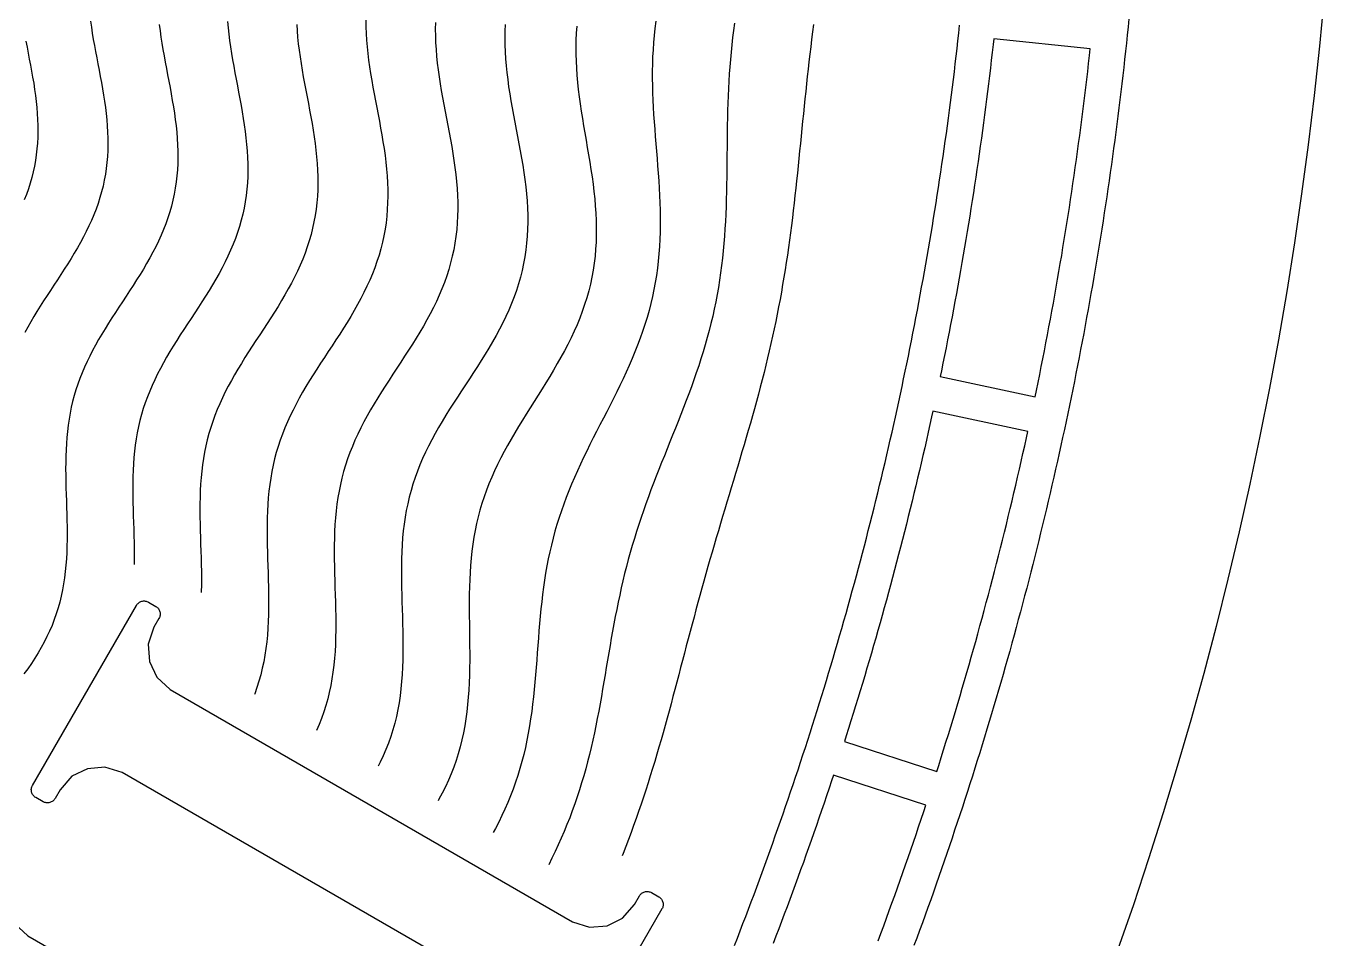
# Model space of a CAD drawing. Header units: millimetres. Extents: x -17.8 to 17.8, y -17.8 to 17.8.
# Drawn here: x 11.85 to 17.8, y -5.86 to -1.73 of the extents above; entities that cross this region are included whole.
import ezdxf

# ---------------------------------------------------------------- set-up
doc = ezdxf.new("R2010")
doc.units = ezdxf.units.MM
for name, color, linetype in [('ALTIN', 2, 'Continuous'), ('DOKU', 8, 'Continuous'), ('KESIM', 1, 'Continuous')]:
    doc.layers.add(name, color=color, linetype=linetype)

msp = doc.modelspace()

# ---------------------------------------------------------------- linework, layer by layer
at = {"layer": 'ALTIN'}
for points in [[(15.0577, -5.8935), (15.0706, -5.8606), (15.0833, -5.8277), (15.096, -5.7948), (15.1086, -5.7619), (15.1211, -5.7289), (15.1336, -5.6959), (15.146, -5.6629), (15.1583, -5.6298), (15.1706, -5.5967), (15.1827, -5.5636), (15.1948, -5.5305), (15.2069, -5.4973), (15.2188, -5.4641), (15.2307, -5.4309), (15.2425, -5.3977), (15.2543, -5.3644), (15.2659, -5.3311), (15.2775, -5.2978), (15.289, -5.2644), (15.3005, -5.2311), (15.3119, -5.1977), (15.3232, -5.1643), (15.3344, -5.1308), (15.3456, -5.0973), (15.3566, -5.0639), (15.3676, -5.0303), (15.3786, -4.9968), (15.3894, -4.9632), (15.4002, -4.9297), (15.411, -4.896), (15.4216, -4.8624), (15.4322, -4.8288), (15.4427, -4.7951), (15.4531, -4.7614), (15.4634, -4.7277), (15.4737, -4.6939), (15.4839, -4.6601), (15.4941, -4.6263), (15.5041, -4.5925), (15.5141, -4.5587), (15.524, -4.5248), (15.5338, -4.491), (15.5436, -4.4571), (15.5533, -4.4231), (15.5629, -4.3892), (15.5724, -4.3552), (15.5819, -4.3212), (15.5913, -4.2872), (15.6006, -4.2532), (15.6099, -4.2192), (15.619, -4.1851), (15.6281, -4.151), (15.6371, -4.1169), (15.6461, -4.0828), (15.6549, -4.0486), (15.6637, -4.0145), (15.6725, -3.9803), (15.6811, -3.9461), (15.6897, -3.9119), (15.6982, -3.8776), (15.7066, -3.8434), (15.7149, -3.8091), (15.7232, -3.7748), (15.7314, -3.7405), (15.7395, -3.7062), (15.7476, -3.6718), (15.7556, -3.6375), (15.7635, -3.6031), (15.7713, -3.5687), (15.779, -3.5343), (15.7867, -3.4998), (15.7943, -3.4654), (15.8018, -3.4309), (15.8093, -3.3964), (15.8166, -3.3619), (15.8239, -3.3274), (15.8312, -3.2929), (15.8383, -3.2583), (15.8454, -3.2238), (15.8524, -3.1892), (15.8593, -3.1546), (15.8661, -3.12), (15.8729, -3.0854), (15.8796, -3.0507), (15.8862, -3.0161), (15.8928, -2.9814), (15.8992, -2.9467), (15.9056, -2.9121), (15.9119, -2.8773), (15.9182, -2.8426), (15.9243, -2.8079), (15.9304, -2.7731), (15.9364, -2.7384), (15.9424, -2.7036), (15.9482, -2.6688), (15.954, -2.634), (15.9597, -2.5992), (15.9654, -2.5644), (15.9709, -2.5295), (15.9764, -2.4947), (15.9818, -2.4598), (15.9871, -2.425), (15.9924, -2.3901), (15.9976, -2.3552), (16.0027, -2.3203), (16.0077, -2.2854), (16.0126, -2.2504), (16.0175, -2.2155), (16.0223, -2.1805), (16.027, -2.1456), (16.0317, -2.1106), (16.0362, -2.0756), (16.0407, -2.0406), (16.0451, -2.0056), (16.0495, -1.9706), (16.0537, -1.9356), (16.0579, -1.9006), (16.062, -1.8655), (16.0661, -1.8305), (16.07, -1.7954), (16.0739, -1.7604), (16.0777, -1.7253)], [(16.8448, -1.6962), (16.8411, -1.7329), (16.8373, -1.7697), (16.8334, -1.8064), (16.8294, -1.8431), (16.8253, -1.8798), (16.8212, -1.9165), (16.817, -1.9532), (16.8126, -1.9899), (16.8083, -2.0266), (16.8038, -2.0632), (16.7993, -2.0999), (16.7946, -2.1365), (16.7899, -2.1732), (16.7852, -2.2098), (16.7803, -2.2464), (16.7754, -2.283), (16.7703, -2.3196), (16.7652, -2.3562), (16.7601, -2.3928), (16.7548, -2.4293), (16.7495, -2.4659), (16.744, -2.5024), (16.7385, -2.5389), (16.733, -2.5754), (16.7273, -2.6119), (16.7216, -2.6484), (16.7157, -2.6849), (16.7098, -2.7214), (16.7039, -2.7578), (16.6978, -2.7943), (16.6917, -2.8307), (16.6855, -2.8671), (16.6792, -2.9035), (16.6728, -2.9399), (16.6663, -2.9762), (16.6598, -3.0126), (16.6532, -3.0489), (16.6465, -3.0852), (16.6397, -3.1216), (16.6329, -3.1579), (16.626, -3.1941), (16.6189, -3.2304), (16.6119, -3.2666), (16.6047, -3.3029), (16.5974, -3.3391), (16.5901, -3.3753), (16.5827, -3.4115), (16.5752, -3.4477), (16.5677, -3.4838), (16.56, -3.5199), (16.5523, -3.5561), (16.5445, -3.5922), (16.5366, -3.6283), (16.5287, -3.6643), (16.5207, -3.7004), (16.5125, -3.7364), (16.5044, -3.7724), (16.4961, -3.8084), (16.4877, -3.8444), (16.4793, -3.8804), (16.4708, -3.9163), (16.4622, -3.9522), (16.4536, -3.9881), (16.4448, -4.024), (16.436, -4.0599), (16.4271, -4.0957), (16.4181, -4.1316), (16.4091, -4.1674), (16.3999, -4.2032), (16.3907, -4.2389), (16.3815, -4.2747), (16.3721, -4.3104), (16.3626, -4.3461), (16.3531, -4.3818), (16.3435, -4.4175), (16.3338, -4.4531), (16.3241, -4.4887), (16.3143, -4.5243), (16.3044, -4.5599), (16.2944, -4.5955), (16.2843, -4.631), (16.2742, -4.6665), (16.2639, -4.702), (16.2536, -4.7375), (16.2433, -4.773), (16.2328, -4.8084), (16.2223, -4.8438), (16.2117, -4.8792), (16.201, -4.9145), (16.1902, -4.9499), (16.1794, -4.9852), (16.1685, -5.0204), (16.1575, -5.0557), (16.1464, -5.0909), (16.1353, -5.1262), (16.1241, -5.1614), (16.1128, -5.1965), (16.1014, -5.2317), (16.0899, -5.2668), (16.0784, -5.3019), (16.0668, -5.3369), (16.0551, -5.372), (16.0434, -5.407), (16.0315, -5.442), (16.0196, -5.4769), (16.0076, -5.5119), (15.9956, -5.5468), (15.9834, -5.5817), (15.9712, -5.6165), (15.9589, -5.6514), (15.9466, -5.6862), (15.9341, -5.7209), (15.9216, -5.7557), (15.909, -5.7904), (15.8963, -5.8251), (15.8836, -5.8598), (15.8708, -5.8944)], [(14.1052, -6.1629), (12.2826, -5.1106), (12.2046, -5.0861), (12.1256, -5.0929), (12.0549, -5.1267), (12.0016, -5.1881), (11.9788, -5.2276), (11.9767, -5.2309), (11.9742, -5.234), (11.9715, -5.2368), (11.9685, -5.2393), (11.9653, -5.2416), (11.9618, -5.2435), (11.9582, -5.245), (11.9545, -5.2462), (11.9507, -5.2471), (11.9468, -5.2475), (11.9428, -5.2476), (11.9389, -5.2473), (11.9351, -5.2466), (11.9313, -5.2455), (11.9276, -5.244), (11.9242, -5.2423), (11.8911, -5.2232), (11.8878, -5.2211), (11.8847, -5.2186), (11.8819, -5.2159), (11.8794, -5.2129), (11.8771, -5.2097), (11.8752, -5.2062), (11.8737, -5.2026), (11.8725, -5.1989), (11.8717, -5.1951), (11.8712, -5.1912), (11.8711, -5.1872), (11.8715, -5.1833), (11.8722, -5.1795), (11.8732, -5.1757), (11.8747, -5.172), (11.8765, -5.1685), (12.3473, -4.353), (12.3494, -4.3497), (12.3519, -4.3467), (12.3546, -4.3439), (12.3576, -4.3413), (12.3608, -4.3391), (12.3643, -4.3372), (12.3679, -4.3356), (12.3716, -4.3344), (12.3754, -4.3336), (12.3793, -4.3331), (12.3833, -4.3331), (12.3872, -4.3334), (12.391, -4.3341), (12.3948, -4.3352), (12.3985, -4.3366), (12.4019, -4.3384), (12.435, -4.3575), (12.4383, -4.3596), (12.4413, -4.362), (12.4442, -4.3648), (12.4467, -4.3678), (12.4489, -4.371), (12.4509, -4.3744), (12.4524, -4.378), (12.4536, -4.3818), (12.4544, -4.3856), (12.4549, -4.3895), (12.455, -4.3934), (12.4546, -4.3973), (12.4539, -4.4012), (12.4529, -4.405), (12.4514, -4.4086), (12.4496, -4.4121), (12.4268, -4.4516), (12.4001, -4.5287), (12.4061, -4.6071), (12.4398, -4.6785), (12.5001, -4.7337), (14.3228, -5.786), (14.401, -5.8107), (14.4799, -5.8045), (14.5504, -5.7703), (14.6037, -5.7085), (14.6266, -5.669), (14.6287, -5.6657), (14.6311, -5.6626), (14.6339, -5.6598), (14.6368, -5.6572), (14.6401, -5.655), (14.6435, -5.6531), (14.6471, -5.6515), (14.6508, -5.6503), (14.6547, -5.6495), (14.6586, -5.6491), (14.6625, -5.649), (14.6664, -5.6493), (14.6703, -5.65), (14.6741, -5.6511), (14.6777, -5.6525), (14.6812, -5.6543), (14.7142, -5.6734), (14.7175, -5.6755), (14.7206, -5.678), (14.7234, -5.6807), (14.726, -5.6837), (14.7282, -5.6869), (14.7301, -5.6904), (14.7317, -5.694), (14.7329, -5.6977), (14.7337, -5.7015), (14.7341, -5.7054), (14.7342, -5.7094), (14.7339, -5.7133), (14.7332, -5.7171), (14.7321, -5.7209), (14.7307, -5.7246), (14.7289, -5.728), (14.258, -6.5435)], [(15.708, -5.873), (15.7208, -5.8387), (15.7335, -5.8044), (15.7461, -5.77), (15.7586, -5.7357), (15.7711, -5.7013), (15.7835, -5.6669), (15.7958, -5.6324), (15.8081, -5.5979), (15.8203, -5.5634), (15.8324, -5.5289), (15.8444, -5.4944), (15.8563, -5.4598), (15.8682, -5.4252), (15.88, -5.3905), (15.8917, -5.3559), (15.9034, -5.3212), (15.915, -5.2865), (15.9243, -5.2582), (15.5058, -5.1223), (15.4974, -5.1478), (15.4861, -5.1816), (15.4748, -5.2154), (15.4634, -5.2491), (15.4519, -5.2828), (15.4403, -5.3165), (15.4287, -5.3502), (15.417, -5.3838), (15.4052, -5.4175), (15.3933, -5.4511), (15.3814, -5.4846), (15.3694, -5.5182), (15.3573, -5.5517), (15.3452, -5.5852), (15.333, -5.6187), (15.3207, -5.6521), (15.3083, -5.6855), (15.2959, -5.7189), (15.2833, -5.7522), (15.2708, -5.7856), (15.2581, -5.8189), (15.2454, -5.8521), (15.2326, -5.8854)], [(11.7955, -5.7945), (11.8558, -5.8497), (13.6785, -6.902)]]:
    msp.add_lwpolyline(points, dxfattribs=at)
for points in [[(16.4825, -3.0921), (16.4892, -3.0561), (16.4958, -3.0201), (16.5024, -2.9841), (16.5088, -2.9481), (16.5152, -2.9121), (16.5215, -2.876), (16.5278, -2.84), (16.5339, -2.8039), (16.54, -2.7678), (16.546, -2.7318), (16.5519, -2.6957), (16.5578, -2.6595), (16.5635, -2.6234), (16.5692, -2.5873), (16.5748, -2.5511), (16.5803, -2.5149), (16.5858, -2.4788), (16.5912, -2.4426), (16.5965, -2.4064), (16.6017, -2.3702), (16.6068, -2.3339), (16.6118, -2.2977), (16.6168, -2.2615), (16.6217, -2.2252), (16.6265, -2.1889), (16.6313, -2.1526), (16.6359, -2.1164), (16.6405, -2.0801), (16.645, -2.0437), (16.6494, -2.0074), (16.6538, -1.9711), (16.658, -1.9348), (16.6622, -1.8984), (16.6663, -1.8621), (16.6696, -1.8325), (16.232, -1.7865), (16.229, -1.8132), (16.225, -1.8486), (16.221, -1.884), (16.2168, -1.9194), (16.2126, -1.9548), (16.2083, -1.9901), (16.2039, -2.0255), (16.1994, -2.0608), (16.1949, -2.0962), (16.1903, -2.1315), (16.1856, -2.1668), (16.1808, -2.2021), (16.176, -2.2374), (16.1711, -2.2727), (16.1661, -2.308), (16.161, -2.3432), (16.1559, -2.3785), (16.1506, -2.4137), (16.1453, -2.449), (16.1399, -2.4842), (16.1345, -2.5194), (16.129, -2.5546), (16.1233, -2.5898), (16.1177, -2.6249), (16.1119, -2.6601), (16.106, -2.6952), (16.1001, -2.7304), (16.0941, -2.7655), (16.0881, -2.8006), (16.0819, -2.8357), (16.0757, -2.8708), (16.0694, -2.9058), (16.063, -2.9409), (16.0566, -2.9759), (16.05, -3.0109), (16.0434, -3.0459), (16.0367, -3.0809), (16.03, -3.1159), (16.0231, -3.1509), (16.0162, -3.1858), (16.0092, -3.2208), (16.0022, -3.2557), (15.995, -3.2906), (15.9896, -3.3169), (16.42, -3.4084), (16.426, -3.3792), (16.4333, -3.3434), (16.4406, -3.3075), (16.4478, -3.2717), (16.4549, -3.2358), (16.4619, -3.1999), (16.4688, -3.1639), (16.4757, -3.128)], [(16.069, -4.798), (16.0794, -4.7629), (16.0898, -4.7278), (16.1, -4.6927), (16.1102, -4.6576), (16.1204, -4.6224), (16.1304, -4.5873), (16.1404, -4.5521), (16.1503, -4.5168), (16.1601, -4.4816), (16.1698, -4.4463), (16.1795, -4.411), (16.1891, -4.3757), (16.1986, -4.3404), (16.208, -4.305), (16.2174, -4.2697), (16.2266, -4.2343), (16.2358, -4.1989), (16.245, -4.1634), (16.254, -4.128), (16.263, -4.0925), (16.2719, -4.057), (16.2807, -4.0215), (16.2894, -3.986), (16.2981, -3.9504), (16.3066, -3.9149), (16.3151, -3.8793), (16.3236, -3.8437), (16.3319, -3.8081), (16.3402, -3.7724), (16.3484, -3.7368), (16.3565, -3.7011), (16.3645, -3.6654), (16.3725, -3.6297), (16.3804, -3.594), (16.3867, -3.5649), (15.9563, -3.4734), (15.9506, -3.4997), (15.9429, -3.5345), (15.9352, -3.5692), (15.9273, -3.604), (15.9194, -3.6387), (15.9115, -3.6735), (15.9034, -3.7082), (15.8953, -3.7428), (15.8871, -3.7775), (15.8788, -3.8122), (15.8704, -3.8468), (15.862, -3.8814), (15.8535, -3.916), (15.8449, -3.9506), (15.8363, -3.9851), (15.8275, -4.0197), (15.8187, -4.0542), (15.8099, -4.0887), (15.8009, -4.1232), (15.7919, -4.1576), (15.7828, -4.1921), (15.7736, -4.2265), (15.7643, -4.2609), (15.755, -4.2953), (15.7456, -4.3297), (15.7361, -4.364), (15.7265, -4.3983), (15.7169, -4.4326), (15.7072, -4.4669), (15.6974, -4.5012), (15.6875, -4.5354), (15.6776, -4.5696), (15.6676, -4.6038), (15.6575, -4.638), (15.6474, -4.6721), (15.6371, -4.7062), (15.6268, -4.7403), (15.6165, -4.7744), (15.606, -4.8085), (15.5955, -4.8425), (15.5849, -4.8765), (15.5742, -4.9105), (15.5634, -4.9445), (15.5553, -4.9701), (15.9738, -5.1061), (15.9828, -5.0777), (15.9938, -5.0428), (16.0048, -5.0079), (16.0157, -4.973), (16.0265, -4.938), (16.0372, -4.9031), (16.0479, -4.8681), (16.0585, -4.8331)]]:
    msp.add_lwpolyline(points, close=True, dxfattribs=at)
at = {"layer": 'DOKU'}
for points in [[(12.451, -1.7222), (12.4544, -1.7504), (12.4584, -1.7786), (12.4628, -1.807), (12.4675, -1.8355), (12.4725, -1.864), (12.4778, -1.8927), (12.4832, -1.9214), (12.4887, -1.9501), (12.4943, -1.9789), (12.4997, -2.0077), (12.505, -2.0366), (12.5101, -2.0654), (12.5149, -2.0943), (12.5194, -2.1231), (12.5234, -2.1519), (12.5269, -2.1807), (12.5299, -2.2094), (12.5322, -2.238), (12.5339, -2.2665), (12.5349, -2.2949), (12.5351, -2.3232), (12.5345, -2.3514), (12.5331, -2.3795), (12.5308, -2.4074), (12.5276, -2.4351), (12.5236, -2.4627), (12.5186, -2.4901), (12.5127, -2.5173), (12.5059, -2.5444), (12.4982, -2.5712), (12.4897, -2.5979), (12.4803, -2.6243), (12.47, -2.6506), (12.459, -2.6767), (12.4472, -2.7026), (12.4347, -2.7283), (12.4216, -2.7538), (12.4079, -2.7792), (12.3936, -2.8044), (12.3789, -2.8295), (12.3637, -2.8544), (12.3482, -2.8792), (12.3325, -2.9039), (12.3165, -2.9285), (12.3005, -2.9531), (12.2844, -2.9776), (12.2683, -3.002), (12.2523, -3.0265), (12.2365, -3.0509), (12.2209, -3.0753), (12.2056, -3.0998), (12.1907, -3.1244), (12.1762, -3.149), (12.1622, -3.1737), (12.1488, -3.1985), (12.1359, -3.2235), (12.1237, -3.2485), (12.1122, -3.2738), (12.1013, -3.2992), (12.0912, -3.3248), (12.0819, -3.3506), (12.0733, -3.3766), (12.0655, -3.4028), (12.0584, -3.4293), (12.0522, -3.4559), (12.0467, -3.4828), (12.0419, -3.5099), (12.0379, -3.5372), (12.0345, -3.5648), (12.0318, -3.5926), (12.0298, -3.6205), (12.0283, -3.6487), (12.0273, -3.6771), (12.0268, -3.7057), (12.0266, -3.7344), (12.0269, -3.7632), (12.0274, -3.7922), (12.0281, -3.8213), (12.029, -3.8505), (12.0299, -3.8798), (12.0309, -3.9091), (12.0317, -3.9384), (12.0325, -3.9677), (12.033, -3.997), (12.0332, -4.0263), (12.0331, -4.0554), (12.0326, -4.0845), (12.0316, -4.1135), (12.03, -4.1423), (12.0279, -4.1709), (12.0251, -4.1993), (12.0216, -4.2276), (12.0174, -4.2556), (12.0124, -4.2833), (12.0066, -4.3108), (11.9999, -4.338), (11.9925, -4.3649), (11.9841, -4.3915), (11.9749, -4.4178), (11.9649, -4.4438), (11.9539, -4.4694), (11.9421, -4.4947), (11.9295, -4.5197), (11.9161, -4.5443), (11.9018, -4.5687), (11.8869, -4.5927), (11.8712, -4.6165), (11.8548, -4.6399), (11.8379, -4.6631)], [(12.1394, -1.7061), (12.1432, -1.7336), (12.1475, -1.7613), (12.1521, -1.7891), (12.157, -1.8169), (12.1622, -1.8448), (12.1675, -1.8727), (12.1728, -1.9008), (12.1782, -1.9288), (12.1835, -1.9569), (12.1887, -1.9851), (12.1936, -2.0132), (12.1983, -2.0413), (12.2027, -2.0694), (12.2066, -2.0975), (12.21, -2.1255), (12.2129, -2.1535), (12.2152, -2.1814), (12.2169, -2.2092), (12.2178, -2.2369), (12.218, -2.2645), (12.2175, -2.292), (12.2161, -2.3193), (12.2138, -2.3465), (12.2107, -2.3735), (12.2068, -2.4004), (12.2019, -2.4271), (12.1962, -2.4536), (12.1896, -2.48), (12.1821, -2.5062), (12.1737, -2.5321), (12.1645, -2.5579), (12.1546, -2.5835), (12.1438, -2.609), (12.1323, -2.6342), (12.1202, -2.6592), (12.1074, -2.6841), (12.094, -2.7089), (12.0801, -2.7334), (12.0657, -2.7579), (12.051, -2.7822), (12.0359, -2.8064), (12.0205, -2.8305), (12.005, -2.8545), (11.9893, -2.8784), (11.9736, -2.9023), (11.9579, -2.9261), (11.9423, -2.9499), (11.9269, -2.9737), (11.9117, -2.9975), (11.8968, -3.0214), (11.8823, -3.0453), (11.8682, -3.0693), (11.8546, -3.0934), (11.8415, -3.1176)], [(12.7605, -1.7083), (12.7629, -1.737), (12.7659, -1.7657), (12.7695, -1.7946), (12.7735, -1.8236), (12.778, -1.8527), (12.7829, -1.8819), (12.7881, -1.9112), (12.7935, -1.9405), (12.799, -1.97), (12.8047, -1.9994), (12.8103, -2.029), (12.8159, -2.0585), (12.8213, -2.0881), (12.8266, -2.1177), (12.8315, -2.1473), (12.8361, -2.1768), (12.8402, -2.2063), (12.8438, -2.2358), (12.8468, -2.2652), (12.8493, -2.2946), (12.851, -2.3238), (12.852, -2.353), (12.8522, -2.382), (12.8516, -2.4109), (12.8501, -2.4397), (12.8478, -2.4683), (12.8445, -2.4967), (12.8404, -2.525), (12.8353, -2.5531), (12.8292, -2.581), (12.8223, -2.6087), (12.8144, -2.6362), (12.8056, -2.6636), (12.796, -2.6907), (12.7855, -2.7176), (12.7741, -2.7444), (12.7621, -2.7709), (12.7493, -2.7973), (12.7358, -2.8235), (12.7217, -2.8495), (12.7071, -2.8753), (12.692, -2.901), (12.6765, -2.9266), (12.6606, -2.952), (12.6445, -2.9774), (12.6281, -3.0026), (12.6116, -3.0278), (12.5951, -3.0529), (12.5786, -3.078), (12.5622, -3.103), (12.546, -3.1281), (12.53, -3.1531), (12.5144, -3.1782), (12.4991, -3.2034), (12.4842, -3.2286), (12.4699, -3.254), (12.4561, -3.2794), (12.4429, -3.305), (12.4304, -3.3307), (12.4186, -3.3566), (12.4075, -3.3827), (12.3971, -3.4089), (12.3875, -3.4354), (12.3787, -3.462), (12.3707, -3.4889), (12.3635, -3.516), (12.3571, -3.5433), (12.3514, -3.5709), (12.3465, -3.5987), (12.3424, -3.6267), (12.339, -3.655), (12.3362, -3.6834), (12.3341, -3.7121), (12.3325, -3.741), (12.3315, -3.7701), (12.331, -3.7994), (12.3309, -3.8288), (12.3311, -3.8584), (12.3316, -3.8881), (12.3324, -3.918), (12.3333, -3.9479), (12.3342, -3.9779), (12.3352, -4.008), (12.3361, -4.038), (12.3368, -4.0681), (12.3374, -4.0981), (12.3376, -4.1281), (12.3375, -4.158), (12.3373, -4.1673)], [(13.0736, -1.7212), (13.0754, -1.7504), (13.0778, -1.7798), (13.0809, -1.8093), (13.0845, -1.8389), (13.0887, -1.8686), (13.0933, -1.8984), (13.0983, -1.9283), (13.1036, -1.9583), (13.1091, -1.9884), (13.1148, -2.0186), (13.1206, -2.0488), (13.1264, -2.079), (13.1321, -2.1093), (13.1377, -2.1396), (13.143, -2.1699), (13.1481, -2.2002), (13.1528, -2.2305), (13.157, -2.2608), (13.1607, -2.291), (13.1638, -2.3211), (13.1663, -2.3512), (13.1681, -2.3812), (13.1691, -2.411), (13.1693, -2.4408), (13.1687, -2.4704), (13.1672, -2.4999), (13.1648, -2.5292), (13.1615, -2.5583), (13.1572, -2.5873), (13.1519, -2.6161), (13.1458, -2.6447), (13.1386, -2.6731), (13.1306, -2.7013), (13.1216, -2.7293), (13.1117, -2.7571), (13.1009, -2.7847), (13.0893, -2.8121), (13.0769, -2.8393), (13.0638, -2.8663), (13.05, -2.8931), (13.0356, -2.9198), (13.0206, -2.9463), (13.0051, -2.9726), (12.9892, -2.9988), (12.973, -3.0249), (12.9564, -3.0508), (12.9397, -3.0767), (12.9228, -3.1025), (12.9059, -3.1282), (12.889, -3.1539), (12.8722, -3.1796), (12.8555, -3.2052), (12.8392, -3.2309), (12.8231, -3.2567), (12.8075, -3.2824), (12.7922, -3.3083), (12.7776, -3.3343), (12.7634, -3.3603), (12.7499, -3.3865), (12.7371, -3.4129), (12.725, -3.4394), (12.7136, -3.4661), (12.703, -3.493), (12.6931, -3.5201), (12.6841, -3.5474), (12.6759, -3.575), (12.6685, -3.6027), (12.6619, -3.6308), (12.6562, -3.659), (12.6512, -3.6875), (12.6469, -3.7162), (12.6434, -3.7451), (12.6406, -3.7743), (12.6384, -3.8037), (12.6368, -3.8333), (12.6358, -3.8631), (12.6352, -3.8931), (12.6351, -3.9233), (12.6353, -3.9536), (12.6359, -3.9841), (12.6366, -4.0146), (12.6376, -4.0453), (12.6385, -4.0761), (12.6395, -4.1068), (12.6405, -4.1376), (12.6412, -4.1685), (12.6418, -4.1992), (12.642, -4.23), (12.6419, -4.2606), (12.6413, -4.2912), (12.6412, -4.2948)], [(13.387, -1.703), (13.3873, -1.7328), (13.3884, -1.7626), (13.3902, -1.7926), (13.3927, -1.8227), (13.3959, -1.8529), (13.3996, -1.8832), (13.4038, -1.9136), (13.4085, -1.9441), (13.4136, -1.9748), (13.4191, -2.0055), (13.4247, -2.0363), (13.4306, -2.0672), (13.4365, -2.0981), (13.4424, -2.1291), (13.4483, -2.1601), (13.454, -2.1911), (13.4595, -2.2222), (13.4647, -2.2532), (13.4695, -2.2842), (13.4738, -2.3152), (13.4776, -2.3462), (13.4808, -2.377), (13.4833, -2.4078), (13.4851, -2.4385), (13.4862, -2.4691), (13.4864, -2.4996), (13.4858, -2.5299), (13.4842, -2.5601), (13.4818, -2.5901), (13.4784, -2.6199), (13.474, -2.6496), (13.4686, -2.6791), (13.4623, -2.7084), (13.455, -2.7374), (13.4467, -2.7663), (13.4375, -2.795), (13.4274, -2.8235), (13.4164, -2.8517), (13.4045, -2.8798), (13.3918, -2.9076), (13.3784, -2.9353), (13.3643, -2.9628), (13.3495, -2.9901), (13.3341, -3.0172), (13.3183, -3.0442), (13.302, -3.071), (13.2853, -3.0977), (13.2684, -3.1243), (13.2512, -3.1508), (13.234, -3.1772), (13.2166, -3.2035), (13.1993, -3.2298), (13.1821, -3.2561), (13.1651, -3.2824), (13.1483, -3.3087), (13.1319, -3.3351), (13.1158, -3.3615), (13.1003, -3.388), (13.0852, -3.4145), (13.0708, -3.4412), (13.0569, -3.4681), (13.0438, -3.4951), (13.0314, -3.5222), (13.0197, -3.5496), (13.0088, -3.5771), (12.9988, -3.6049), (12.9895, -3.6329), (12.9811, -3.6611), (12.9736, -3.6895), (12.9668, -3.7182), (12.9609, -3.7471), (12.9558, -3.7763), (12.9514, -3.8057), (12.9478, -3.8353), (12.9449, -3.8652), (12.9427, -3.8953), (12.9411, -3.9256), (12.94, -3.9562), (12.9395, -3.9869), (12.9393, -4.0178), (12.9396, -4.0488), (12.9401, -4.08), (12.9409, -4.1113), (12.9418, -4.1427), (12.9429, -4.1742), (12.9439, -4.2057), (12.9448, -4.2373), (12.9456, -4.2688), (12.9462, -4.3003), (12.9464, -4.3318), (12.9463, -4.3632), (12.9457, -4.3945), (12.9446, -4.4256), (12.943, -4.4566), (12.9406, -4.4874), (12.9376, -4.518), (12.9339, -4.5484), (12.9293, -4.5785), (12.924, -4.6084), (12.9177, -4.6379), (12.9106, -4.6672), (12.9026, -4.6962), (12.8936, -4.7248), (12.8837, -4.753), (12.8823, -4.7567)], [(13.7023, -1.7128), (13.7018, -1.7431), (13.7021, -1.7735), (13.7032, -1.8041), (13.705, -1.8347), (13.7076, -1.8655), (13.7108, -1.8964), (13.7146, -1.9275), (13.719, -1.9586), (13.7238, -1.9899), (13.729, -2.0212), (13.7346, -2.0526), (13.7404, -2.0842), (13.7464, -2.1158), (13.7524, -2.1474), (13.7585, -2.1791), (13.7645, -2.2109), (13.7703, -2.2426), (13.776, -2.2744), (13.7812, -2.3062), (13.7861, -2.3379), (13.7906, -2.3697), (13.7945, -2.4013), (13.7977, -2.4329), (13.8003, -2.4644), (13.8022, -2.4958), (13.8033, -2.5271), (13.8035, -2.5583), (13.8028, -2.5894), (13.8013, -2.6203), (13.7988, -2.651), (13.7953, -2.6815), (13.7908, -2.7119), (13.7853, -2.7421), (13.7788, -2.772), (13.7713, -2.8018), (13.7629, -2.8314), (13.7534, -2.8607), (13.7431, -2.8899), (13.7318, -2.9188), (13.7197, -2.9475), (13.7067, -2.976), (13.6929, -3.0043), (13.6785, -3.0324), (13.6634, -3.0604), (13.6477, -3.0881), (13.6314, -3.1158), (13.6148, -3.1432), (13.5977, -3.1705), (13.5804, -3.1978), (13.5628, -3.2249), (13.5451, -3.2519), (13.5274, -3.2789), (13.5096, -3.3058), (13.492, -3.3327), (13.4746, -3.3596), (13.4575, -3.3865), (13.4406, -3.4135), (13.4242, -3.4405), (13.4083, -3.4676), (13.3929, -3.4948), (13.3781, -3.5222), (13.3639, -3.5496), (13.3505, -3.5772), (13.3378, -3.605), (13.3258, -3.633), (13.3147, -3.6612), (13.3044, -3.6896), (13.2949, -3.7183), (13.2863, -3.7471), (13.2786, -3.7762), (13.2717, -3.8056), (13.2656, -3.8352), (13.2604, -3.8651), (13.2559, -3.8952), (13.2523, -3.9255), (13.2493, -3.9561), (13.247, -3.9869), (13.2453, -4.0179), (13.2443, -4.0492), (13.2437, -4.0806), (13.2436, -4.1122), (13.2438, -4.144), (13.2444, -4.1759), (13.2452, -4.208), (13.2461, -4.2401), (13.2472, -4.2723), (13.2482, -4.3046), (13.2492, -4.3369), (13.25, -4.3692), (13.2506, -4.4015), (13.2508, -4.4337), (13.2507, -4.4658), (13.2501, -4.4978), (13.249, -4.5297), (13.2473, -4.5614), (13.2449, -4.5929), (13.2418, -4.6243), (13.238, -4.6553), (13.2333, -4.6862), (13.2278, -4.7167), (13.2215, -4.747), (13.2142, -4.7769), (13.2059, -4.8066), (13.1968, -4.8359), (13.1866, -4.8648), (13.1755, -4.8934), (13.1641, -4.9203)], [(14.0184, -1.7212), (14.017, -1.7521), (14.0165, -1.7831), (14.0168, -1.8143), (14.018, -1.8455), (14.0199, -1.8769), (14.0225, -1.9084), (14.0258, -1.94), (14.0297, -1.9717), (14.0341, -2.0036), (14.0391, -2.0356), (14.0444, -2.0676), (14.0501, -2.0998), (14.056, -2.132), (14.0621, -2.1644), (14.0683, -2.1968), (14.0746, -2.2292), (14.0807, -2.2617), (14.0867, -2.2942), (14.0924, -2.3267), (14.0978, -2.3592), (14.1028, -2.3916), (14.1074, -2.4241), (14.1113, -2.4565), (14.1147, -2.4888), (14.1174, -2.521), (14.1193, -2.5532), (14.1204, -2.5852), (14.1206, -2.6171), (14.1199, -2.6488), (14.1183, -2.6804), (14.1157, -2.7119), (14.1122, -2.7431), (14.1076, -2.7742), (14.102, -2.8051), (14.0953, -2.8357), (14.0877, -2.8662), (14.079, -2.8964), (14.0694, -2.9264), (14.0588, -2.9562), (14.0472, -2.9858), (14.0348, -3.0152), (14.0216, -3.0444), (14.0075, -3.0733), (13.9927, -3.1021), (13.9772, -3.1307), (13.9612, -3.1591), (13.9446, -3.1873), (13.9275, -3.2154), (13.9101, -3.2434), (13.8923, -3.2712), (13.8744, -3.2989), (13.8563, -3.3266), (13.8381, -3.3542), (13.82, -3.3817), (13.802, -3.4093), (13.7842, -3.4368), (13.7666, -3.4643), (13.7494, -3.4919), (13.7326, -3.5195), (13.7163, -3.5473), (13.7005, -3.5751), (13.6854, -3.6031), (13.6709, -3.6312), (13.6572, -3.6594), (13.6442, -3.6879), (13.6319, -3.7165), (13.6206, -3.7453), (13.61, -3.7744), (13.6004, -3.8037), (13.5916, -3.8332), (13.5836, -3.863), (13.5766, -3.893), (13.5704, -3.9233), (13.565, -3.9538), (13.5605, -3.9846), (13.5567, -4.0157), (13.5537, -4.047), (13.5513, -4.0785), (13.5496, -4.1102), (13.5485, -4.1422), (13.5479, -4.1744), (13.5478, -4.2067), (13.5481, -4.2392), (13.5486, -4.2719), (13.5495, -4.3046), (13.5504, -4.3375), (13.5515, -4.3705), (13.5526, -4.4035), (13.5535, -4.4365), (13.5544, -4.4696), (13.5549, -4.5026), (13.5552, -4.5355), (13.5551, -4.5684), (13.5545, -4.6011), (13.5533, -4.6337), (13.5516, -4.6662), (13.5492, -4.6984), (13.546, -4.7305), (13.5421, -4.7623), (13.5373, -4.7938), (13.5317, -4.8251), (13.5252, -4.856), (13.5177, -4.8867), (13.5093, -4.917), (13.4999, -4.9469), (13.4895, -4.9766), (13.4782, -5.0058), (13.4659, -5.0347), (13.4526, -5.0632), (13.4432, -5.0817)], [(14.7011, -1.7075), (14.697, -1.7395), (14.6935, -1.7716), (14.6906, -1.8038), (14.6883, -1.836), (14.6866, -1.8684), (14.6855, -1.9008), (14.6849, -1.9333), (14.6849, -1.9659), (14.6853, -1.9986), (14.6862, -2.0314), (14.6875, -2.0642), (14.6892, -2.0971), (14.6911, -2.1301), (14.6934, -2.1632), (14.6958, -2.1963), (14.6985, -2.2295), (14.7012, -2.2627), (14.7039, -2.296), (14.7067, -2.3293), (14.7093, -2.3626), (14.7119, -2.396), (14.7142, -2.4293), (14.7163, -2.4627), (14.7181, -2.496), (14.7195, -2.5293), (14.7205, -2.5625), (14.721, -2.5957), (14.7211, -2.6289), (14.7206, -2.6619), (14.7194, -2.6949), (14.7177, -2.7278), (14.7153, -2.7605), (14.7122, -2.7932), (14.7084, -2.8257), (14.7039, -2.8581), (14.6986, -2.8904), (14.6926, -2.9225), (14.6859, -2.9545), (14.6784, -2.9863), (14.6701, -3.018), (14.6612, -3.0495), (14.6516, -3.0809), (14.6412, -3.1121), (14.6303, -3.1431), (14.6187, -3.174), (14.6065, -3.2048), (14.5938, -3.2354), (14.5806, -3.2658), (14.567, -3.2962), (14.5529, -3.3264), (14.5385, -3.3565), (14.5238, -3.3865), (14.5089, -3.4164), (14.4938, -3.4462), (14.4786, -3.476), (14.4633, -3.5057), (14.448, -3.5354), (14.4328, -3.5651), (14.4177, -3.5947), (14.4027, -3.6244), (14.388, -3.6541), (14.3736, -3.6838), (14.3594, -3.7136), (14.3457, -3.7434), (14.3323, -3.7734), (14.3194, -3.8034), (14.307, -3.8335), (14.2951, -3.8638), (14.2837, -3.8942), (14.2729, -3.9247), (14.2626, -3.9554), (14.253, -3.9862), (14.2439, -4.0172), (14.2354, -4.0484), (14.2276, -4.0797), (14.2203, -4.1112), (14.2135, -4.1429), (14.2074, -4.1747), (14.2017, -4.2067), (14.1966, -4.2389), (14.1919, -4.2713), (14.1876, -4.3038), (14.1838, -4.3364), (14.1803, -4.3692), (14.1771, -4.4021), (14.1741, -4.4351), (14.1713, -4.4682), (14.1687, -4.5014), (14.1662, -4.5346), (14.1637, -4.5679), (14.1612, -4.6013), (14.1587, -4.6346), (14.1559, -4.6679), (14.153, -4.7012), (14.1499, -4.7345), (14.1464, -4.7677), (14.1426, -4.8008), (14.1384, -4.8338), (14.1337, -4.8666), (14.1286, -4.8994), (14.1229, -4.9319), (14.1166, -4.9643), (14.1098, -4.9965), (14.1023, -5.0285), (14.0941, -5.0603), (14.0853, -5.0918), (14.0757, -5.1231), (14.0655, -5.1542), (14.0545, -5.185), (14.0429, -5.2155), (14.0305, -5.2458), (14.0174, -5.2758), (14.0037, -5.3055), (13.9892, -5.335), (13.9741, -5.3642), (13.9641, -5.3826)], [(15.0575, -1.7156), (15.0531, -1.7484), (15.0491, -1.7812), (15.0454, -1.814), (15.042, -1.8469), (15.039, -1.8799), (15.0363, -1.9129), (15.0339, -1.9459), (15.0319, -1.979), (15.0301, -2.0121), (15.0286, -2.0453), (15.0274, -2.0785), (15.0264, -2.1118), (15.0256, -2.1451), (15.0249, -2.1785), (15.0244, -2.2119), (15.024, -2.2454), (15.0237, -2.2788), (15.0234, -2.3123), (15.0231, -2.3458), (15.0227, -2.3794), (15.0223, -2.4129), (15.0218, -2.4465), (15.0211, -2.48), (15.0203, -2.5135), (15.0192, -2.547), (15.0179, -2.5805), (15.0162, -2.614), (15.0143, -2.6474), (15.012, -2.6808), (15.0094, -2.7141), (15.0064, -2.7474), (15.0029, -2.7806), (14.999, -2.8138), (14.9947, -2.8468), (14.9899, -2.8798), (14.9846, -2.9127), (14.9788, -2.9455), (14.9726, -2.9782), (14.9658, -3.0108), (14.9586, -3.0434), (14.9509, -3.0758), (14.9427, -3.1081), (14.9341, -3.1403), (14.925, -3.1724), (14.9155, -3.2044), (14.9055, -3.2363), (14.8952, -3.2681), (14.8845, -3.2998), (14.8735, -3.3314), (14.8622, -3.363), (14.8506, -3.3944), (14.8388, -3.4258), (14.8268, -3.4571), (14.8145, -3.4884), (14.8022, -3.5196), (14.7897, -3.5507), (14.7772, -3.5818), (14.7647, -3.6129), (14.7521, -3.644), (14.7396, -3.675), (14.7272, -3.7061), (14.7149, -3.7371), (14.7027, -3.7682), (14.6907, -3.7993), (14.6789, -3.8304), (14.6674, -3.8616), (14.656, -3.8928), (14.645, -3.9241), (14.6342, -3.9555), (14.6237, -3.9869), (14.6136, -4.0184), (14.6038, -4.05), (14.5943, -4.0817), (14.5851, -4.1134), (14.5763, -4.1453), (14.5679, -4.1773), (14.5597, -4.2093), (14.5519, -4.2415), (14.5444, -4.2738), (14.5372, -4.3061), (14.5303, -4.3386), (14.5237, -4.3711), (14.5172, -4.4038), (14.511, -4.4365), (14.505, -4.4693), (14.4992, -4.5021), (14.4934, -4.535), (14.4878, -4.568), (14.4822, -4.601), (14.4767, -4.634), (14.4712, -4.6671), (14.4656, -4.7001), (14.4599, -4.7332), (14.4541, -4.7663), (14.4482, -4.7993), (14.4421, -4.8323), (14.4358, -4.8652), (14.4293, -4.8981), (14.4224, -4.9309), (14.4153, -4.9636), (14.4078, -4.9962), (14.4, -5.0287), (14.3918, -5.0611), (14.3832, -5.0934), (14.3742, -5.1255), (14.3647, -5.1575), (14.3548, -5.1893), (14.3445, -5.221), (14.3336, -5.2525), (14.3223, -5.2838), (14.3106, -5.3149), (14.2983, -5.3459), (14.2857, -5.3767), (14.2725, -5.4074), (14.259, -5.4378), (14.245, -5.4681), (14.2305, -5.4982), (14.2159, -5.5279)], [(15.415, -1.7223), (15.4108, -1.7558), (15.4067, -1.7894), (15.4027, -1.823), (15.3988, -1.8566), (15.3949, -1.8903), (15.3911, -1.9239), (15.3874, -1.9575), (15.3837, -1.9912), (15.3801, -2.0248), (15.3766, -2.0585), (15.3731, -2.0922), (15.3697, -2.1259), (15.3663, -2.1596), (15.3629, -2.1933), (15.3595, -2.227), (15.3561, -2.2607), (15.3527, -2.2945), (15.3493, -2.3282), (15.3459, -2.362), (15.3424, -2.3957), (15.3388, -2.4294), (15.3352, -2.4632), (15.3314, -2.4969), (15.3276, -2.5306), (15.3237, -2.5643), (15.3196, -2.598), (15.3154, -2.6317), (15.3111, -2.6653), (15.3066, -2.699), (15.3019, -2.7326), (15.2971, -2.7662), (15.292, -2.7997), (15.2868, -2.8332), (15.2814, -2.8667), (15.2757, -2.9002), (15.2699, -2.9336), (15.2638, -2.967), (15.2575, -3.0003), (15.251, -3.0336), (15.2443, -3.0669), (15.2373, -3.1001), (15.2302, -3.1332), (15.2228, -3.1663), (15.2152, -3.1994), (15.2074, -3.2324), (15.1994, -3.2654), (15.1912, -3.2983), (15.1829, -3.3312), (15.1743, -3.3641), (15.1656, -3.3969), (15.1567, -3.4296), (15.1477, -3.4623), (15.1386, -3.495), (15.1293, -3.5277), (15.1199, -3.5603), (15.1105, -3.5929), (15.1009, -3.6254), (15.0913, -3.6579), (15.0816, -3.6904), (15.0719, -3.7229), (15.0621, -3.7554), (15.0523, -3.7879), (15.0426, -3.8203), (15.0328, -3.8528), (15.023, -3.8852), (15.0133, -3.9177), (15.0036, -3.9501), (14.9939, -3.9826), (14.9843, -4.015), (14.9747, -4.0475), (14.9652, -4.08), (14.9558, -4.1125), (14.9464, -4.145), (14.9371, -4.1775), (14.9279, -4.2101), (14.9187, -4.2427), (14.9096, -4.2753), (14.9006, -4.3079), (14.8917, -4.3405), (14.8828, -4.3732), (14.874, -4.4059), (14.8653, -4.4386), (14.8566, -4.4713), (14.8479, -4.5041), (14.8392, -4.5368), (14.8306, -4.5696), (14.822, -4.6024), (14.8134, -4.6351), (14.8048, -4.6679), (14.7961, -4.7007), (14.7874, -4.7335), (14.7787, -4.7663), (14.7699, -4.799), (14.761, -4.8318), (14.7521, -4.8645), (14.743, -4.8972), (14.7339, -4.9299), (14.7246, -4.9625), (14.7152, -4.9951), (14.7056, -5.0277), (14.6959, -5.0602), (14.6861, -5.0927), (14.676, -5.1251), (14.6658, -5.1575), (14.6554, -5.1897), (14.6448, -5.222), (14.634, -5.2541), (14.623, -5.2862), (14.6118, -5.3182), (14.6003, -5.3502), (14.5887, -5.3821), (14.5768, -5.4138), (14.5648, -5.4455), (14.5525, -5.4772), (14.5482, -5.4882)], [(14.3431, -1.7294), (14.3407, -1.7608), (14.3391, -1.7924), (14.3384, -1.8241), (14.3385, -1.8559), (14.3393, -1.8878), (14.3409, -1.9199), (14.3432, -1.952), (14.3461, -1.9843), (14.3496, -2.0167), (14.3536, -2.0492), (14.3581, -2.0818), (14.363, -2.1145), (14.3682, -2.1473), (14.3736, -2.1802), (14.3792, -2.2132), (14.3849, -2.2462), (14.3906, -2.2793), (14.3962, -2.3123), (14.4017, -2.3455), (14.4069, -2.3786), (14.4118, -2.4117), (14.4164, -2.4448), (14.4204, -2.4779), (14.4239, -2.5109), (14.4268, -2.5438), (14.429, -2.5767), (14.4306, -2.6095), (14.4313, -2.6421), (14.4312, -2.6747), (14.4302, -2.7071), (14.4283, -2.7393), (14.4255, -2.7714), (14.4217, -2.8033), (14.4169, -2.835), (14.4111, -2.8666), (14.4044, -2.8979), (14.3967, -2.929), (14.388, -2.96), (14.3783, -2.9907), (14.3677, -3.0212), (14.3562, -3.0515), (14.3439, -3.0816), (14.3307, -3.1115), (14.3168, -3.1412), (14.3021, -3.1707), (14.2868, -3.2), (14.271, -3.2292), (14.2546, -3.2582), (14.2377, -3.287), (14.2205, -3.3158), (14.203, -3.3444), (14.1853, -3.3729), (14.1674, -3.4013), (14.1495, -3.4297), (14.1316, -3.458), (14.1138, -3.4863), (14.0962, -3.5146), (14.0789, -3.5429), (14.0619, -3.5713), (14.0452, -3.5997), (14.0291, -3.6282), (14.0134, -3.6568), (13.9984, -3.6855), (13.984, -3.7143), (13.9702, -3.7433), (13.9572, -3.7725), (13.945, -3.8018), (13.9336, -3.8314), (13.9229, -3.8612), (13.9131, -3.8912), (13.9041, -3.9214), (13.896, -3.9518), (13.8887, -3.9825), (13.8822, -4.0135), (13.8765, -4.0446), (13.8716, -4.0761), (13.8675, -4.1077), (13.864, -4.1396), (13.8612, -4.1718), (13.8591, -4.2041), (13.8575, -4.2366), (13.8563, -4.2694), (13.8557, -4.3023), (13.8554, -4.3354), (13.8554, -4.3686), (13.8556, -4.4019), (13.856, -4.4353), (13.8564, -4.4688), (13.8569, -4.5024), (13.8573, -4.5359), (13.8575, -4.5695), (13.8575, -4.603), (13.8571, -4.6365), (13.8564, -4.6699), (13.8552, -4.7032), (13.8535, -4.7364), (13.8513, -4.7694), (13.8483, -4.8022), (13.8447, -4.8348), (13.8403, -4.8671), (13.8351, -4.8993), (13.8291, -4.9311), (13.8221, -4.9627), (13.8143, -4.9939), (13.8056, -5.0248), (13.7959, -5.0554), (13.7853, -5.0857), (13.7737, -5.1156), (13.7612, -5.1451), (13.7478, -5.1743), (13.7334, -5.2031), (13.7182, -5.2316), (13.7144, -5.2382)], [(11.8465, -1.7969), (11.8517, -1.8241), (11.8569, -1.8514), (11.8621, -1.8788), (11.8673, -1.9061), (11.8724, -1.9335), (11.8772, -1.9609), (11.8818, -1.9883), (11.886, -2.0157), (11.8898, -2.043), (11.8931, -2.0703), (11.896, -2.0976), (11.8982, -2.1247), (11.8998, -2.1518), (11.9007, -2.1788), (11.9009, -2.2057), (11.9004, -2.2325), (11.899, -2.2591), (11.8968, -2.2856), (11.8938, -2.3119), (11.89, -2.3381), (11.8852, -2.3641), (11.8797, -2.39), (11.8732, -2.4156), (11.8659, -2.4411), (11.8578, -2.4664), (11.8488, -2.4915), (11.8391, -2.5165)]]:
    msp.add_lwpolyline(points, dxfattribs=at)
at = {"layer": 'KESIM'}
msp.add_circle((0, 0), 17.8, dxfattribs=at)

doc.saveas('drawing.dxf')
